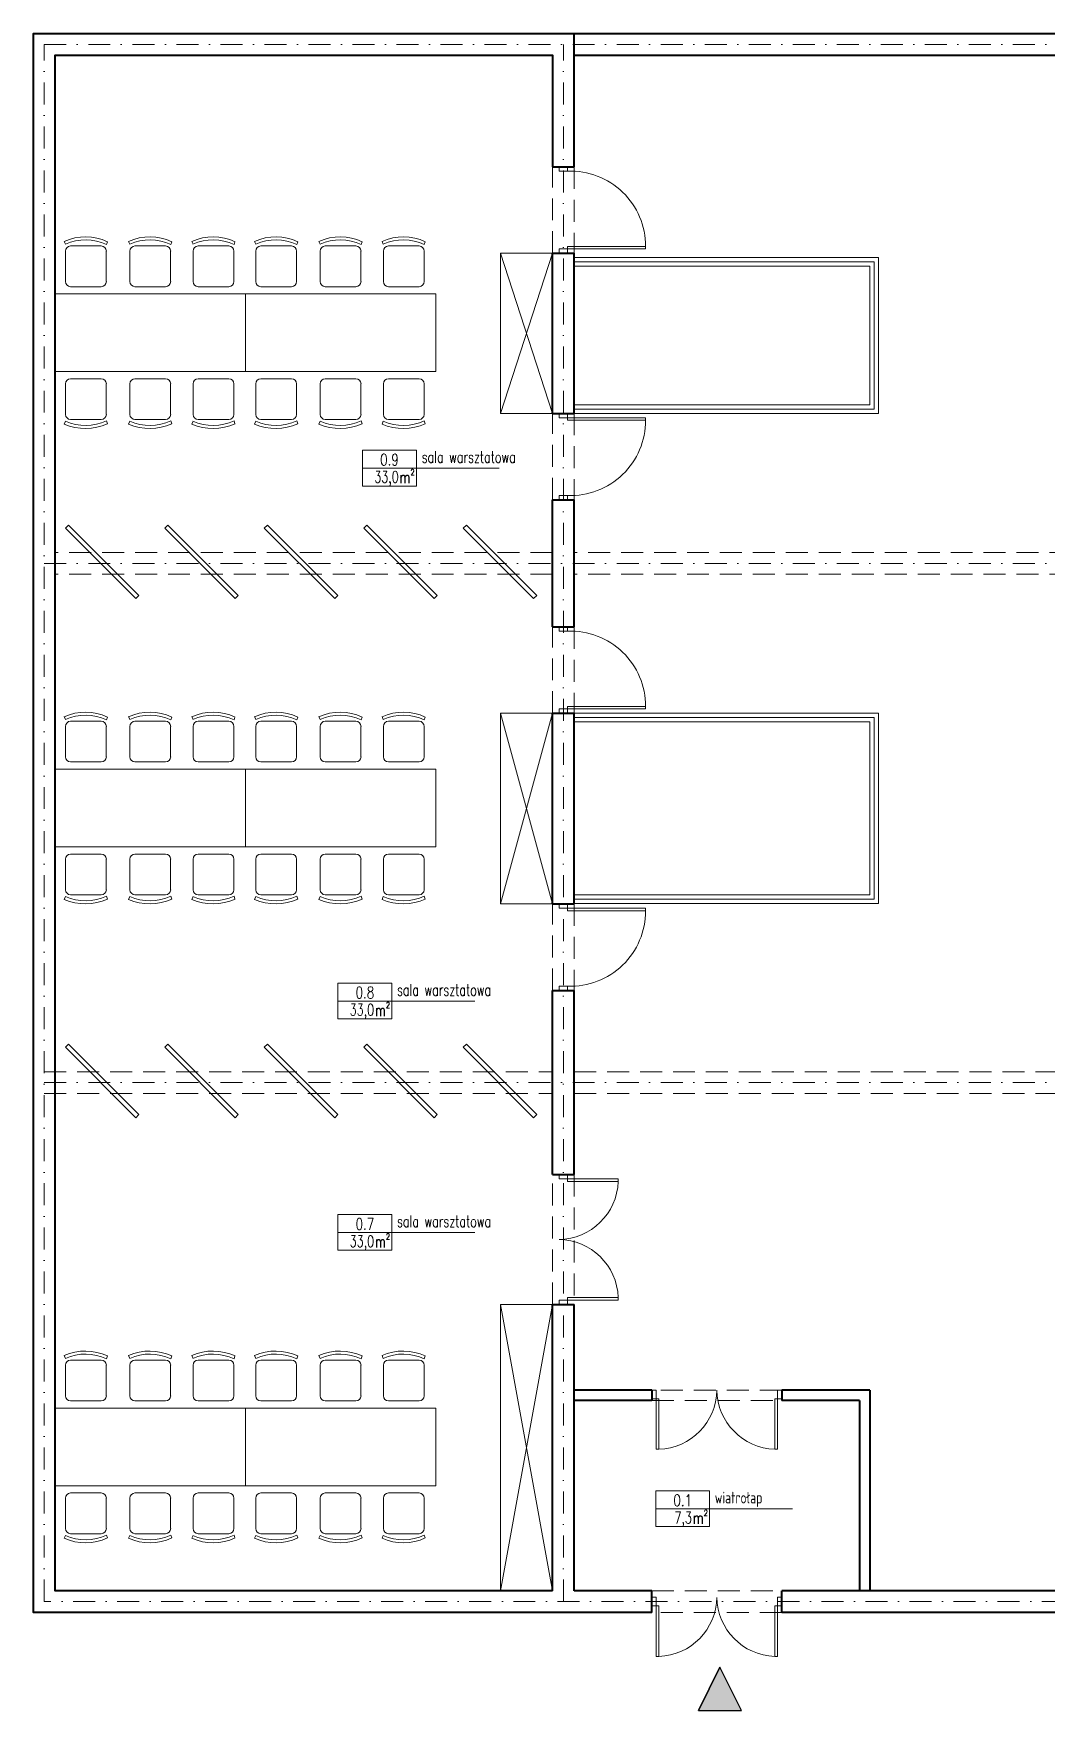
# Model space of a CAD drawing. Header units: millimetres. Extents: x -105266 to 178069, y 491 to 168574.
# Drawn here: x 87817 to 88988, y 26895 to 28833 of the extents above; entities that cross this region are included whole.
import ezdxf
from ezdxf.enums import TextEntityAlignment as Align

# ---------------------------------------------------------------- set-up
doc = ezdxf.new("R2010")
doc.units = ezdxf.units.MM
doc.linetypes.add('DASHDOT', pattern=[25.4, 12.7, -6.35, 0, -6.35])
doc.linetypes.add('DASHED', pattern=[19.05, 12.7, -6.35])
for name, color, linetype, lineweight in [('A- NAD', 111, 'DASHED', 15), ('A-MEBLE', 253, 'Continuous', 5), ('A-OSIE', 7, 'DASHDOT', 0), ('A-SCIANY DZIAŁOWE', 1, 'Continuous', 40), ('A-STOLARKA OKIENNA', 1, 'Continuous', 5), ('A-WIDOK', 111, 'Continuous', 15), ('A10_MATERIAL', 251, 'Continuous', 0), ('A16_OPIS_POM', 2, 'Continuous', 9), ('sciany murowane', 3, 'Continuous', 40)]:
    doc.layers.add(name, color=color, linetype=linetype, lineweight=lineweight)
doc.styles.add('ROMANS', font='romans', dxfattribs={"width": 0.7})

# ---------------------------------------------------------------- blocks, each defined once
blk = doc.blocks.new('A$C210872A0')
for points in [[(15.4, 44.2), (96.7, -37.1), (93.2, -40.7), (11.8, 40.7)], [(130.4, 44.2), (211.7, -37.1), (208.2, -40.7), (126.8, 40.7)], [(245.4, 44.2), (326.7, -37.1), (323.2, -40.7), (241.8, 40.7)], [(360.4, 44.2), (441.7, -37.1), (438.2, -40.7), (356.8, 40.7)], [(475.4, 44.2), (556.7, -37.1), (553.2, -40.7), (471.8, 40.7)]]:
    blk.add_lwpolyline(points, close=True)
blk = doc.blocks.new('A$C06155931')
at = {"layer": 'A-STOLARKA OKIENNA'}
for points in [[(5, 5), (5, 63.4), (8, 63.4), (8, 5)], [(142, 5), (142, 63.4), (145, 63.4), (145, 5)], [(0, 5), (5, 5), (5, -5), (0, -5)], [(0, 5), (5, 5), (5, -5), (0, -5)], [(145, 5), (150, 5), (150, -5), (145, -5)]]:
    blk.add_lwpolyline(points, close=True, dxfattribs=at)
for centre, start, end in [((5.3, -6.3), 1.0982, 87.7503), ((144.7, -6.3), 92.2497, 178.9018)]:
    blk.add_arc(centre, 69.8, start, end, dxfattribs=at)
blk = doc.blocks.new('opis-pomieszczenie')
for p, q in [((0, 21.8), (0, -21.4)), ((-64.8, 0), (99.9, 0))]:
    blk.add_line(p, q)
blk.add_lwpolyline([(0, 21.8), (-64.8, 21.8), (-64.8, -21.4), (0, -21.4)])
at = {"style": 'ROMANS', "width": 0.7}
for s, height, p in [('m', 14.3, (-13.8, -18)), ('2', 7.15, (-4.6, -8.4))]:
    blk.add_text(s, height=height, dxfattribs=at).set_placement(p, align=Align.CENTER)
blk.add_attdef('NR', text='', height=14.3, dxfattribs=at).set_placement((-32.4, 2.8), align=Align.CENTER)
for tag, p in [('POMIESZCZENIE', (6.3, 3.9)), ('POS', (6.3, -17.6))]:
    blk.add_attdef(tag, p, '', height=14.3, dxfattribs=at)
blk.add_attdef('POW', text='', height=14.3, dxfattribs=at).set_placement((-27, -17.4), align=Align.RIGHT)
blk = doc.blocks.new('A$C0A0820CA')
at = {"layer": 'A-STOLARKA OKIENNA'}
for points in [[(5, 5), (5, 95), (8, 95), (8, 5)], [(0, 5), (5, 5), (5, -5), (0, -5)], [(95, 5), (100, 5), (100, -5), (95, -5)]]:
    blk.add_lwpolyline(points, close=True, dxfattribs=at)
blk.add_arc((8.4, 8.4), 86.6, 357.7776, 90.2803, dxfattribs=at)
blk = doc.blocks.new('A$C10196D7B')
at = {"layer": 'A-MEBLE'}
for p, q in [((-52.4, 25.1), (-49.1, 23.6)), ((-41.2, 23.5), (-5.9, 23.5)), ((-47.1, -17.7), (-47.1, 17.7)), ((0, 17.7), (0, -17.7)), ((-52, -24.9), (-48.6, -23.8)), ((-5.9, -23.5), (-41.2, -23.5))]:
    blk.add_line(p, q, dxfattribs=at)
for centre, radius, start, end in [((2.9, 0.5), 60.5, 156.0391, 204.869), ((2.9, 0.5), 57, 156.0505, 205.2284), ((-41.2, 17.7), 5.89, 90, 180), ((-5.9, 17.7), 5.89, 0, 90), ((-41.2, -17.7), 5.89, 180, 270), ((-5.9, -17.7), 5.89, 270, 0)]:
    blk.add_arc(centre, radius, start, end, dxfattribs=at)
blk = doc.blocks.new('A$C33260528')
at = {"layer": 'A-MEBLE'}
for points in [[(220, 0), (0, 0), (0, -90), (220, -90)], [(440, 0), (220, 0), (220, -90), (440, -90)]]:
    blk.add_lwpolyline(points, close=True, dxfattribs=at)
at = {"xscale": -1, "rotation": 90}
for p in [(35.6, 8.2), (110, 8.2), (183, 8.2), (255.6, 8.2), (330, 8.2), (403, 8.2)]:
    blk.add_blockref('A$C10196D7B', p, dxfattribs=at)
at = {"rotation": 90}
for p in [(35.6, -98.2), (110, -98.2), (183, -98.2), (255.6, -98.2), (330, -98.2), (403, -98.2)]:
    blk.add_blockref('A$C10196D7B', p, dxfattribs=at)
blk = doc.blocks.new('A$C13EA3298')
h = blk.add_hatch(color=256)
h.dxf.hatch_style = 1
h.paths.add_polyline_path([(-2029.6, -1925.8), (-2054.6, -1875.8), (-2079.6, -1925.8)])
blk.add_line((-2079.6, -1925.8), (-2054.6, -1875.8))
blk.add_lwpolyline([(-2029.6, -1925.8), (-2054.6, -1875.8), (-2079.6, -1925.8)], close=True)
at = {"layer": 'A- NAD', "ltscale": 2}
for p, q in [((-2248.2, -241.5), (-2248.2, -141.5)), ((-2223.2, -141.5), (-2223.2, -241.5)), ((-2248.2, -526.5), (-2248.2, -426.5)), ((-2223.2, -426.5), (-2223.2, -526.5)), ((-2248.2, -587.5), (-2823.2, -587.5)), ((-1648.2, -587.5), (-2223.2, -587.5)), ((-2248.2, -612.5), (-2823.2, -612.5)), ((-1648.2, -612.5), (-2223.2, -612.5)), ((-2248.2, -773.2), (-2248.2, -673.2)), ((-2223.2, -673.2), (-2223.2, -773.2)), ((-2248.2, -1093.6), (-2248.2, -993.6)), ((-2223.2, -993.6), (-2223.2, -1093.6)), ((-2835.7, -1187.5), (-2248.2, -1187.5)), ((-2223.2, -1187.5), (-435.7, -1187.5)), ((-2835.7, -1212.5), (-2248.2, -1212.5)), ((-2223.2, -1212.5), (-435.7, -1212.5)), ((-2248.2, -1456.4), (-2248.2, -1306.4)), ((-2223.2, -1306.4), (-2223.2, -1456.4)), ((-1983.2, -1555.5), (-2133.2, -1555.5)), ((-2133.2, -1567.5), (-1983.2, -1567.5)), ((-2133.2, -1787.5), (-1983.2, -1787.5)), ((-1983.2, -1812.5), (-2133.2, -1812.5))]:
    blk.add_line(p, q, dxfattribs=at)
at = {"layer": 'A-MEBLE'}
for p, q in [((-2308.2, -241.5), (-2308.2, -426.5)), ((-2308.2, -241.5), (-2248.2, -241.5)), ((-2248.2, -426.5), (-2308.2, -241.5)), ((-2308.2, -426.5), (-2248.2, -241.5)), ((-2308.2, -426.5), (-2248.2, -426.5)), ((-2308.2, -773.2), (-2308.2, -993.6)), ((-2308.2, -773.2), (-2248.2, -773.2)), ((-2248.2, -993.6), (-2308.2, -773.2)), ((-2308.2, -993.6), (-2248.2, -773.2)), ((-2308.2, -993.6), (-2248.2, -993.6)), ((-2308.2, -1456.4), (-2308.2, -1787.5)), ((-2308.2, -1456.4), (-2248.2, -1456.4)), ((-2248.2, -1787.5), (-2308.2, -1456.4)), ((-2308.2, -1787.5), (-2248.2, -1456.4))]:
    blk.add_line(p, q, dxfattribs=at)
at = {"layer": 'A-OSIE', "ltscale": 2}
for p, q in [((-2835.7, 0), (-435.7, 0)), ((-2235.7, -1800), (-2235.7, 0)), ((-2835.7, -600), (-435.7, -600)), ((-2835.7, -1200), (-435.7, -1200))]:
    blk.add_line(p, q, dxfattribs=at)
blk.add_lwpolyline([(-435.7, 0), (-435.7, -1800), (-2835.7, -1800), (-2835.7, 0)], dxfattribs=at)
at = {"layer": 'A-SCIANY DZIAŁOWE'}
for p, q in [((-2133.2, -1555.5), (-2223.2, -1555.5)), ((-2133.2, -1567.5), (-2223.2, -1567.5)), ((-2133.2, -1555.5), (-2133.2, -1567.5)), ((-1881.2, -1555.5), (-1983.2, -1555.5)), ((-1983.2, -1555.5), (-1983.2, -1567.5)), ((-1893.2, -1567.5), (-1983.2, -1567.5)), ((-1893.2, -1567.5), (-1893.2, -1787.5)), ((-1881.2, -1555.5), (-1881.2, -1787.5))]:
    blk.add_line(p, q, dxfattribs=at)
at = {"layer": 'A-WIDOK'}
for points in [[(-2223.2, -256.5), (-1881.2, -256.5), (-1881.2, -416.5), (-2223.2, -416.5)], [(-2223.2, -783.2), (-1881.2, -783.2), (-1881.2, -983.2), (-2223.2, -983.2)]]:
    blk.add_lwpolyline(points, dxfattribs=at)
at = {"layer": 'A10_MATERIAL'}
for points in [[(-2223.2, -246.5), (-1871.2, -246.5), (-1871.2, -426.5), (-2223.2, -426.5)], [(-2223.2, -251.5), (-1876.2, -251.5), (-1876.2, -421.5), (-2223.2, -421.5)], [(-2223.2, -773.2), (-1871.2, -773.2), (-1871.2, -993.2), (-2223.2, -993.2)], [(-2223.2, -778.2), (-1876.2, -778.2), (-1876.2, -988.2), (-2223.2, -988.2)]]:
    blk.add_lwpolyline(points, dxfattribs=at)
at = {"layer": 'sciany murowane'}
for p, q in [((-2223.2, -12.5), (-2223.2, 12.5)), ((-2248.2, -141.5), (-2223.2, -141.5)), ((-2248.2, -426.5), (-2248.2, -241.5)), ((-2248.2, -241.5), (-2223.2, -241.5)), ((-2223.2, -426.5), (-2223.2, -241.5)), ((-2248.2, -426.5), (-2223.2, -426.5)), ((-2248.2, -673.2), (-2248.2, -526.5)), ((-2248.2, -526.5), (-2223.2, -526.5)), ((-2223.2, -673.2), (-2223.2, -526.5)), ((-2248.2, -673.2), (-2223.2, -673.2)), ((-2248.2, -993.6), (-2248.2, -773.2)), ((-2248.2, -773.2), (-2223.2, -773.2)), ((-2223.2, -993.6), (-2223.2, -773.2)), ((-2248.2, -993.6), (-2223.2, -993.6)), ((-2248.2, -1306.4), (-2248.2, -1093.6)), ((-2248.2, -1093.6), (-2223.2, -1093.6)), ((-2223.2, -1306.4), (-2223.2, -1093.6)), ((-2248.2, -1306.4), (-2223.2, -1306.4)), ((-2248.2, -1787.5), (-2248.2, -1456.4)), ((-2248.2, -1456.4), (-2223.2, -1456.4)), ((-2223.2, -1787.5), (-2223.2, -1456.4)), ((-2133.2, -1812.5), (-2133.2, -1787.5)), ((-1983.2, -1812.5), (-1983.2, -1787.5))]:
    blk.add_line(p, q, dxfattribs=at)
for points in [[(-2133.2, -1812.5), (-2848.2, -1812.5), (-2848.2, 12.5), (-423.2, 12.5), (-423.2, -1812.5), (-1983.2, -1812.5)], [(-2248.2, -1787.5), (-2823.2, -1787.5), (-2823.2, -12.5), (-2248.2, -12.5), (-2248.2, -141.5)], [(-2223.2, -141.5), (-2223.2, -12.5), (-1648.2, -12.5)], [(-1023.2, -12.5), (-448.2, -12.5), (-448.2, -1787.5), (-1983.2, -1787.5)], [(-2133.2, -1787.5), (-2223.2, -1787.5)]]:
    blk.add_lwpolyline(points, dxfattribs=at)
at = {"xscale": -1, "rotation": 270}
for p in [(-2235.7, -241.5), (-2235.7, -773.2)]:
    blk.add_blockref('A$C0A0820CA', p, dxfattribs=at)
for name, p in [('A$C33260528', (-2823.2, -288.3)), ('A$C210872A0', (-2823.2, -600)), ('A$C33260528', (-2823.2, -837.7)), ('A$C210872A0', (-2823.2, -1200)), ('A$C33260528', (-2823.2, -1576.2))]:
    blk.add_blockref(name, p)
for name, p, rotation in [('A$C0A0820CA', (-2235.7, -426.5), 270), ('A$C0A0820CA', (-2235.7, -993.6), 270), ('A$C06155931', (-2235.7, -1306.4), 269.9999999994981), ('A$C06155931', (-1983.2, -1560.5), 180), ('A$C06155931', (-1983.2, -1800), 180)]:
    blk.add_blockref(name, p, dxfattribs=dict(rotation=rotation))
at = {"layer": 'A16_OPIS_POM'}
ref = blk.add_blockref('opis-pomieszczenie', (-2405.6, -490), dxfattribs=dict(at, xscale=0.9600000000064028, yscale=0.9600000000064028, zscale=0.9600000000064028))
ref.add_attrib('NR', '0.9', dxfattribs={"layer": '0', "height": 13.44, "style": 'ROMANS', "width": 0.75}).set_placement((-2436.7, -486.8), align=Align.CENTER)
ref.add_attrib('POMIESZCZENIE', 'sala warsztatowa', (-2399.5, -483.7), dxfattribs={"layer": '0', "height": 13.44, "style": 'ROMANS', "width": 0.7})
ref.add_attrib('POW', '33,0', dxfattribs={"layer": '0', "height": 13.44, "style": 'ROMANS', "width": 0.7}).set_placement((-2426, -506.7), align=Align.RIGHT)
ref = blk.add_blockref('opis-pomieszczenie', (-2434, -1105.9), dxfattribs=dict(at, xscale=0.9600000000064028, yscale=0.9600000000064028, zscale=0.9600000000064028))
ref.add_attrib('NR', '0.8', dxfattribs={"layer": '0', "height": 13.44, "style": 'ROMANS', "width": 0.75}).set_placement((-2465.1, -1102.7), align=Align.CENTER)
ref.add_attrib('POMIESZCZENIE', 'sala warsztatowa', (-2428, -1099.6), dxfattribs={"layer": '0', "height": 13.44, "style": 'ROMANS', "width": 0.7})
ref.add_attrib('POW', '33,0', dxfattribs={"layer": '0', "height": 13.44, "style": 'ROMANS', "width": 0.7}).set_placement((-2454.5, -1122.6), align=Align.RIGHT)
ref = blk.add_blockref('opis-pomieszczenie', (-2434, -1373.4), dxfattribs=dict(at, xscale=0.9600000000064028, yscale=0.9600000000064028, zscale=0.9600000000064028))
ref.add_attrib('NR', '0.7', dxfattribs={"layer": '0', "height": 13.44, "style": 'ROMANS', "width": 0.75}).set_placement((-2465.1, -1370.3), align=Align.CENTER)
ref.add_attrib('POMIESZCZENIE', 'sala warsztatowa', (-2428, -1367.1), dxfattribs={"layer": '0', "height": 13.44, "style": 'ROMANS', "width": 0.7})
ref.add_attrib('POW', '33,0', dxfattribs={"layer": '0', "height": 13.44, "style": 'ROMANS', "width": 0.7}).set_placement((-2454.5, -1390.2), align=Align.RIGHT)
ref = blk.add_blockref('opis-pomieszczenie', (-2066.6, -1692.8), dxfattribs=dict(at, xscale=0.9600000000064028, yscale=0.9600000000064028, zscale=0.9600000000064028))
ref.add_attrib('NR', '0.1', dxfattribs={"layer": '0', "height": 13.44, "style": 'ROMANS', "width": 0.75}).set_placement((-2097.7, -1689.7), align=Align.CENTER)
ref.add_attrib('POMIESZCZENIE', 'wiatrołap', (-2060.6, -1686.5), dxfattribs={"layer": '0', "height": 13.44, "style": 'ROMANS', "width": 0.7})
ref.add_attrib('POW', '7,3', dxfattribs={"layer": '0', "height": 13.44, "style": 'ROMANS', "width": 0.7}).set_placement((-2087.1, -1709.6), align=Align.RIGHT)

msp = doc.modelspace()

# ---------------------------------------------------------------- block references
msp.add_blockref('A$C13EA3298', (90665.02, 28820.72))

doc.saveas('drawing.dxf')
